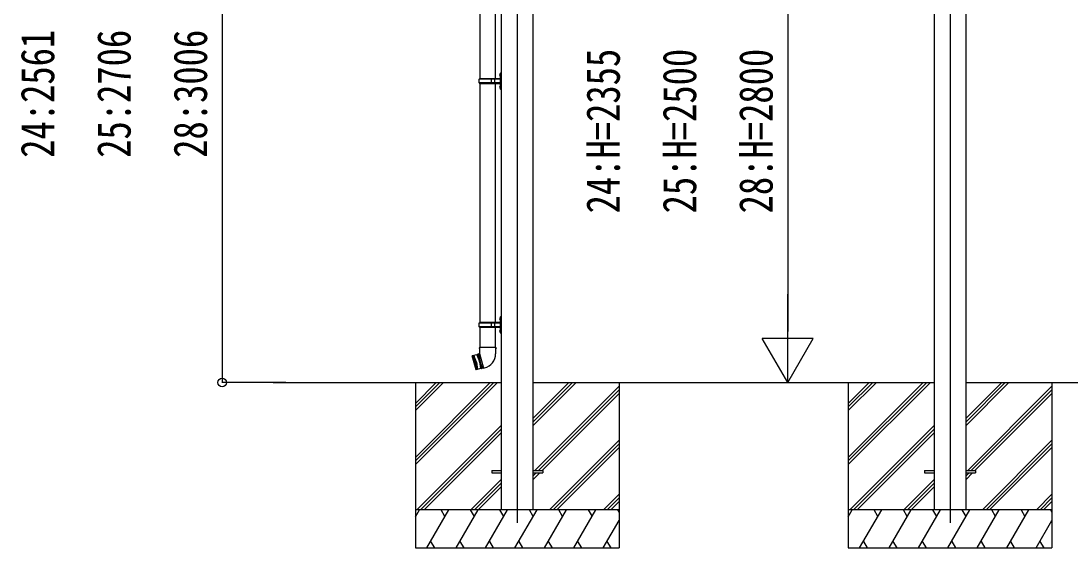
# Model space of a CAD drawing. Units: millimetres, scale not verified. Extents: x -16820 to 16820, y -11880 to 11880.
# Drawn here: x -4148 to -25, y -6650 to -4580 of the extents above; entities that cross this region are included whole.
import ezdxf
from ezdxf.enums import TextEntityAlignment as Align

# ---------------------------------------------------------------- set-up
doc = ezdxf.new("R2010")
doc.units = ezdxf.units.MM
doc.header["$LTSCALE"] = 60
for name, color, linetype in [('0-4_YKK_12', 2, 'Continuous'), ('0-5_YKK_13', 4, 'Continuous'), ('0-6_YKK_A1', 4, 'Continuous'), ('0-7_YKK_D', 6, 'Continuous')]:
    doc.layers.add(name, color=color, linetype=linetype)
doc.styles.add('ＭＳ ゴシック', font='')
doc.styles.get('ＭＳ ゴシック').set_extended_font_data('MS Gothic')

msp = doc.modelspace()

# ---------------------------------------------------------------- linework, layer by layer
at = {"layer": '0-4_YKK_12'}
for p, q in [((-499.78, -3356.3), (-499.78, -6550.61)), ((-2199.77, -3475.17), (-2199.77, -6550.61))]:
    msp.add_line(p, q, dxfattribs=at)
at = {"layer": '0-5_YKK_13'}
for p, q in [((-2346.13, -3868), (-2346.13, -4807.49)), ((-2286.43, -3868), (-2286.43, -4807.49)), ((-2349.27, -4809.5), (-2348.27, -4807.5)), ((-2349.27, -4823.5), (-2349.27, -4809.5)), ((-2300.78, -4809.5), (-2349.27, -4809.5)), ((-2349.27, -4823.5), (-2348.27, -4825.5)), ((-2300.78, -4823.5), (-2349.27, -4823.5)), ((-2266.77, -4807.5), (-2348.27, -4807.5)), ((-2300.78, -4825.5), (-2300.78, -4807.5)), ((-2300.02, -4807.5), (-2298.02, -4809.5)), ((-2300.02, -4825.5), (-2298.02, -4823.5)), ((-2266.77, -4809.5), (-2298.02, -4809.5)), ((-2266.77, -4823.5), (-2298.02, -4823.5)), ((-2287.65, -4809.5), (-2289.65, -4807.5)), ((-2287.65, -4823.5), (-2289.65, -4825.5)), ((-2287.65, -4823.5), (-2287.65, -4809.5)), ((-2268.58, -4790.35), (-2266.53, -4791.35)), ((-2267.31, -4788.35), (-2266.67, -4788.35)), ((-2267.31, -4788.35), (-2267.31, -4796.65)), ((-2267.31, -4796.65), (-2266.67, -4796.65)), ((-2266.67, -4788.35), (-2266.67, -4796.65)), ((-2266.67, -4788.35), (-2266.27, -4788.75)), ((-2266.67, -4796.65), (-2266.27, -4796.25)), ((-2266.53, -4791.35), (-2265.92, -4792.5)), ((-2264.27, -4784), (-2266.27, -4786)), ((-2266.27, -4786), (-2266.27, -4847)), ((-2266.27, -4788.75), (-2266.27, -4796.25)), ((-2264.27, -4784), (-2264.27, -4849)), ((-2264.27, -4784), (-2262.27, -4784)), ((-2262.27, -4849), (-2262.27, -4784)), ((-2348.27, -4825.5), (-2266.77, -4825.5)), ((-2346.13, -4825.49), (-2346.13, -5765)), ((-2286.43, -4825.49), (-2286.43, -5765)), ((-2268.58, -4838.35), (-2266.53, -4839.35)), ((-2267.31, -4836.35), (-2266.67, -4836.35)), ((-2267.31, -4836.35), (-2267.31, -4844.65)), ((-2267.31, -4844.65), (-2266.67, -4844.65)), ((-2266.67, -4836.35), (-2266.67, -4844.65)), ((-2266.67, -4836.35), (-2266.27, -4836.75)), ((-2266.67, -4844.65), (-2266.27, -4844.25)), ((-2266.53, -4839.35), (-2265.92, -4840.5)), ((-2266.27, -4836.75), (-2266.27, -4844.25)), ((-2266.27, -4847), (-2264.27, -4849)), ((-2262.27, -4849), (-2264.27, -4849)), ((-2349.27, -5767), (-2348.27, -5765)), ((-2349.27, -5781), (-2349.27, -5767)), ((-2300.78, -5767), (-2349.27, -5767)), ((-2266.77, -5765), (-2348.27, -5765)), ((-2300.78, -5783), (-2300.78, -5765)), ((-2300.02, -5765), (-2298.02, -5767)), ((-2266.77, -5767), (-2298.02, -5767)), ((-2287.65, -5767), (-2289.65, -5765)), ((-2287.65, -5781), (-2287.65, -5767)), ((-2268.58, -5747.85), (-2266.53, -5748.85)), ((-2267.31, -5745.85), (-2266.67, -5745.85)), ((-2267.31, -5745.85), (-2267.31, -5754.15)), ((-2267.31, -5754.15), (-2266.67, -5754.15)), ((-2266.67, -5745.85), (-2266.67, -5754.15)), ((-2266.67, -5745.85), (-2266.27, -5746.25)), ((-2266.67, -5754.15), (-2266.27, -5753.75)), ((-2266.53, -5748.85), (-2265.92, -5750)), ((-2264.27, -5741.5), (-2266.27, -5743.5)), ((-2266.27, -5743.5), (-2266.27, -5804.5)), ((-2266.27, -5746.25), (-2266.27, -5753.75)), ((-2264.27, -5741.5), (-2264.27, -5806.5)), ((-2264.27, -5741.5), (-2262.27, -5741.5)), ((-2262.27, -5806.5), (-2262.27, -5741.5)), ((-2349.27, -5781), (-2348.27, -5783)), ((-2300.78, -5781), (-2349.27, -5781)), ((-2348.27, -5783), (-2266.77, -5783)), ((-2346.13, -5783), (-2346.13, -5862.7)), ((-2300.02, -5783), (-2298.02, -5781)), ((-2266.77, -5781), (-2298.02, -5781)), ((-2287.65, -5781), (-2289.65, -5783)), ((-2286.43, -5783), (-2286.43, -5862.7)), ((-2268.58, -5795.85), (-2266.53, -5796.85)), ((-2267.31, -5793.85), (-2266.67, -5793.85)), ((-2267.31, -5793.85), (-2267.31, -5802.15)), ((-2267.31, -5802.15), (-2266.67, -5802.15)), ((-2266.67, -5793.85), (-2266.67, -5802.15)), ((-2266.67, -5793.85), (-2266.27, -5794.25)), ((-2266.67, -5802.15), (-2266.27, -5801.75)), ((-2266.53, -5796.85), (-2265.92, -5798)), ((-2266.27, -5794.25), (-2266.27, -5801.75)), ((-2266.27, -5804.5), (-2264.27, -5806.5)), ((-2262.27, -5806.5), (-2264.27, -5806.5)), ((-2376.56, -5896.23), (-2376.2, -5895.62)), ((-2376.56, -5896.23), (-2362.25, -5949.65)), ((-2358.34, -5890.83), (-2376.2, -5895.62)), ((-2361.63, -5950), (-2376.2, -5895.62)), ((-2372.34, -5894.58), (-2357.77, -5948.96)), ((-2367.95, -5922.55), (-2372.34, -5894.58)), ((-2370.41, -5894.07), (-2355.84, -5948.45)), ((-2360.23, -5920.48), (-2370.41, -5894.07)), ((-2355.7, -5889.09), (-2358.34, -5890.83)), ((-2355.7, -5889.09), (-2353.76, -5888.57)), ((-2340.61, -5945.4), (-2355.7, -5889.09)), ((-2350.8, -5888.04), (-2353.76, -5888.57)), ((-2353.76, -5888.57), (-2338.68, -5944.88)), ((-2347.9, -5887.26), (-2350.8, -5888.04)), ((-2350.8, -5888.04), (-2346.22, -5916.73)), ((-2347.98, -5862.7), (-2349.68, -5867.2)), ((-2347.95, -5867.7), (-2349.68, -5867.2)), ((-2347.84, -5885.95), (-2348.23, -5886.05)), ((-2348.23, -5886.05), (-2332.62, -5944.3)), ((-2284.58, -5862.7), (-2347.98, -5862.7)), ((-2347.98, -5862.7), (-2347.84, -5885.95)), ((-2284.58, -5862.7), (-2284.73, -5887.7)), ((-2367.95, -5922.55), (-2357.77, -5948.96)), ((-2360.23, -5920.48), (-2355.84, -5948.45)), ((-2335.84, -5943.87), (-2346.22, -5916.73)), ((-2361.63, -5950), (-2362.25, -5949.65)), ((-2343.76, -5945.21), (-2361.63, -5950)), ((-2340.61, -5945.4), (-2343.76, -5945.21)), ((-2340.61, -5945.4), (-2338.68, -5944.88)), ((-2340.61, -5945.4), (-2338.68, -5944.88)), ((-2335.84, -5943.87), (-2338.68, -5944.88)), ((-2332.94, -5943.09), (-2335.84, -5943.87)), ((-2332.62, -5944.3), (-2327.71, -5942.98)), ((-2299.77, -6345.5), (-2262.27, -6345.5)), ((-2299.77, -6345.5), (-2299.77, -6354.5)), ((-2137.27, -6345.5), (-2099.77, -6345.5)), ((-2099.77, -6345.5), (-2099.77, -6354.5)), ((-599.78, -6345.73), (-562.28, -6345.73)), ((-599.78, -6345.73), (-599.78, -6354.73)), ((-437.28, -6345.73), (-399.78, -6345.73)), ((-399.78, -6345.73), (-399.78, -6354.73)), ((-2299.77, -6354.5), (-2262.27, -6354.5)), ((-2137.27, -6354.5), (-2099.77, -6354.5)), ((-599.78, -6354.73), (-562.28, -6354.73)), ((-437.28, -6354.73), (-399.78, -6354.73))]:
    msp.add_line(p, q, dxfattribs=at)
for points in [[(-2268.58, -4794.65), (-2266.53, -4793.65), (-2265.92, -4792.5)], [(-2268.58, -4842.65), (-2266.53, -4841.65), (-2265.92, -4840.5)], [(-2268.58, -5752.15), (-2266.53, -5751.15), (-2265.92, -5750)], [(-2268.58, -5800.15), (-2266.53, -5799.15), (-2265.92, -5798)], [(-2358.34, -5890.83), (-2348.15, -5917.24), (-2343.76, -5945.21)], [(-2284.58, -5862.7), (-2283.08, -5867.2), (-2284.61, -5867.7)]]:
    msp.add_lwpolyline(points, dxfattribs=at)
for centre, radius, start, end in [((-2262.98, -4792.5), 6, 136.21765, 223.78235), ((-2266.77, -4807), 0.5, 270, 0), ((-2266.77, -4809), 0.5, 270, 0), ((-2266.77, -4824), 0.5, 0, 90), ((-2262.98, -4840.5), 6, 136.21765, 223.78235), ((-2266.77, -4826), 0.5, 0, 90), ((-2262.98, -5750), 6, 136.21765, 223.78235), ((-2266.77, -5764.5), 0.5, 270, 0), ((-2266.77, -5766.5), 0.5, 270, 0), ((-2262.98, -5798), 6, 136.21765, 223.78235), ((-2266.77, -5781.5), 0.5, 0, 90), ((-2266.77, -5783.5), 0.5, 0, 90), ((-2342.72, -5886.96), 58, 285, 359.65623)]:
    msp.add_arc(centre, radius, start, end, dxfattribs=at)
at = {"layer": '0-6_YKK_A1'}
for p, q in [((-562.28, -3527.22), (-562.28, -6500)), ((-437.28, -6500), (-437.28, -3527.22)), ((-2262.27, -3646.1), (-2262.27, -6500)), ((-2137.27, -6500), (-2137.27, -3646.1)), ((-3157.64, -6000), (-2262.27, -6000)), ((-2599.77, -6000), (-2599.77, -6650)), ((-2599.77, -6294.18), (-2305.59, -6000)), ((-2599.77, -6308.32), (-2291.45, -6000)), ((-2599.77, -6322.46), (-2277.31, -6000)), ((-2599.77, -6110.33), (-2489.44, -6000)), ((-2599.77, -6096.19), (-2503.59, -6000)), ((-2599.77, -6082.05), (-2517.73, -6000)), ((-2137.27, -6000), (-562.28, -6000)), ((-2137.27, -6168.33), (-1968.94, -6000)), ((-2137.27, -6154.19), (-1983.09, -6000)), ((-2137.27, -6140.05), (-1997.23, -6000)), ((-2130.6, -6345.5), (-1799.77, -6014.68)), ((-1799.77, -6000), (-1799.77, -6650)), ((-899.78, -6000), (-899.78, -6650)), ((-899.78, -6294.18), (-605.6, -6000)), ((-899.78, -6308.32), (-591.45, -6000)), ((-899.78, -6322.46), (-577.31, -6000)), ((-899.78, -6110.33), (-789.44, -6000)), ((-899.78, -6096.19), (-803.59, -6000)), ((-899.78, -6082.05), (-817.73, -6000)), ((-437.28, -6000), (1137.72, -6000)), ((-437.28, -6168.33), (-268.94, -6000)), ((-437.28, -6154.19), (-283.09, -6000)), ((-437.28, -6140.05), (-297.23, -6000)), ((-430.6, -6345.5), (-99.78, -6014.68)), ((-99.78, -6000), (-99.78, -6650)), ((-2116.46, -6345.5), (-1799.77, -6028.82)), ((-2102.31, -6345.5), (-1799.77, -6042.96)), ((-416.46, -6345.5), (-99.78, -6028.82)), ((-402.32, -6345.5), (-99.78, -6042.96)), ((-2593.47, -6500), (-2262.27, -6168.81)), ((-2579.32, -6500), (-2262.27, -6182.95)), ((-893.47, -6500), (-562.28, -6168.81)), ((-879.33, -6500), (-562.28, -6182.95)), ((-2565.18, -6500), (-2262.27, -6197.09)), ((-865.18, -6500), (-562.28, -6197.09)), ((-2072.97, -6500), (-1799.77, -6226.81)), ((-2058.82, -6500), (-1799.77, -6240.95)), ((-2044.68, -6500), (-1799.77, -6255.09)), ((-372.97, -6500), (-99.78, -6226.81)), ((-358.83, -6500), (-99.78, -6240.95)), ((-344.68, -6500), (-99.78, -6255.09)), ((-2262.27, -6380.94), (-2381.33, -6500)), ((-2137.27, -6380.46), (-2111.31, -6354.5)), ((-2137.27, -6366.32), (-2125.46, -6354.5)), ((-562.28, -6380.94), (-681.33, -6500)), ((-437.28, -6380.46), (-411.32, -6354.5)), ((-437.28, -6366.32), (-425.46, -6354.5)), ((-2367.19, -6500), (-2262.27, -6395.08)), ((-2353.05, -6500), (-2262.27, -6409.23)), ((-667.19, -6500), (-562.28, -6395.08)), ((-653.05, -6500), (-562.28, -6409.23)), ((-1860.83, -6500), (-1799.77, -6438.94)), ((-1846.69, -6500), (-1799.77, -6453.08)), ((-1832.55, -6500), (-1799.77, -6467.23)), ((-160.83, -6500), (-99.78, -6438.94)), ((-146.69, -6500), (-99.78, -6453.08)), ((-132.55, -6500), (-99.78, -6467.23)), ((-1799.77, -6500), (-2599.77, -6500)), ((-2599.77, -6527.5), (-2583.9, -6500)), ((-2555.03, -6650), (-2468.43, -6500)), ((-2483.43, -6525.98), (-2498.43, -6500)), ((-2439.56, -6650), (-2352.96, -6500)), ((-2367.96, -6525.98), (-2382.96, -6500)), ((-2324.09, -6650), (-2237.49, -6500)), ((-2252.49, -6525.98), (-2267.49, -6500)), ((-2208.62, -6650), (-2122.02, -6500)), ((-2137.02, -6525.98), (-2152.02, -6500)), ((-2093.15, -6650), (-2006.55, -6500)), ((-2021.55, -6525.98), (-2036.55, -6500)), ((-1977.68, -6650), (-1891.07, -6500)), ((-1921.08, -6500), (-1906.08, -6525.98)), ((-1805.61, -6500), (-1799.77, -6510.1)), ((-99.78, -6500), (-899.78, -6500)), ((-899.78, -6527.5), (-883.9, -6500)), ((-855.03, -6650), (-768.43, -6500)), ((-783.43, -6525.98), (-798.43, -6500)), ((-739.56, -6650), (-652.96, -6500)), ((-667.96, -6525.98), (-682.96, -6500)), ((-624.09, -6650), (-537.49, -6500)), ((-552.49, -6525.98), (-567.49, -6500)), ((-508.62, -6650), (-422.02, -6500)), ((-437.02, -6525.98), (-452.02, -6500)), ((-393.15, -6650), (-306.55, -6500)), ((-321.55, -6525.98), (-336.55, -6500)), ((-277.68, -6650), (-191.08, -6500)), ((-221.08, -6500), (-206.08, -6525.98)), ((-105.61, -6500), (-99.78, -6510.1)), ((-1862.21, -6650), (-1799.77, -6541.86)), ((-162.21, -6650), (-99.78, -6541.86)), ((-2540.03, -6624.02), (-2525.03, -6650)), ((-2424.56, -6624.02), (-2409.56, -6650)), ((-2309.09, -6624.02), (-2294.09, -6650)), ((-2193.62, -6624.02), (-2178.62, -6650)), ((-2078.15, -6624.02), (-2063.15, -6650)), ((-1962.68, -6624.02), (-1947.68, -6650)), ((-1847.21, -6624.02), (-1832.21, -6650)), ((-840.03, -6624.02), (-825.03, -6650)), ((-724.56, -6624.02), (-709.56, -6650)), ((-609.09, -6624.02), (-594.09, -6650)), ((-493.62, -6624.02), (-478.62, -6650)), ((-378.15, -6624.02), (-363.15, -6650)), ((-262.68, -6624.02), (-247.68, -6650)), ((-147.21, -6624.02), (-132.21, -6650)), ((-2599.77, -6650), (-1799.77, -6650)), ((-899.78, -6650), (-99.78, -6650))]:
    msp.add_line(p, q, dxfattribs=at)
at = {"layer": '0-7_YKK_D'}
for p, q in [((-3358.29, -3438.74), (-3358.29, -6000)), ((-1137.27, -3845), (-1137.27, -5800)), ((-1137.27, -6000), (-1137.27, -5653.59)), ((-1137.27, -6000), (-1237.27, -5826.79)), ((-1037.27, -5826.79), (-1237.27, -5826.79)), ((-1137.27, -6000), (-1037.27, -5826.79)), ((-3108.29, -6000), (-3359.29, -6000))]:
    msp.add_line(p, q, dxfattribs=at)
msp.add_circle((-3358.29, -6000), 17, dxfattribs=at)

# ---------------------------------------------------------------- texts
at = {"layer": '0-7_YKK_D', "style": 'ＭＳ ゴシック', "width": 0.8}
for s, p in [('24:2561', (-3978.29, -5117.77)), ('25:2706', (-3678.29, -5117.77)), ('28:3006', (-3378.29, -5117.77)), ('24:H=2355', (-1757.27, -5336.1)), ('25:H=2500', (-1457.27, -5336.1)), ('28:H=2800', (-1157.27, -5336.1))]:
    msp.add_text(s, height=132, rotation=90, dxfattribs=at).set_placement(p, align=Align.BOTTOM_LEFT)

doc.saveas('drawing.dxf')
